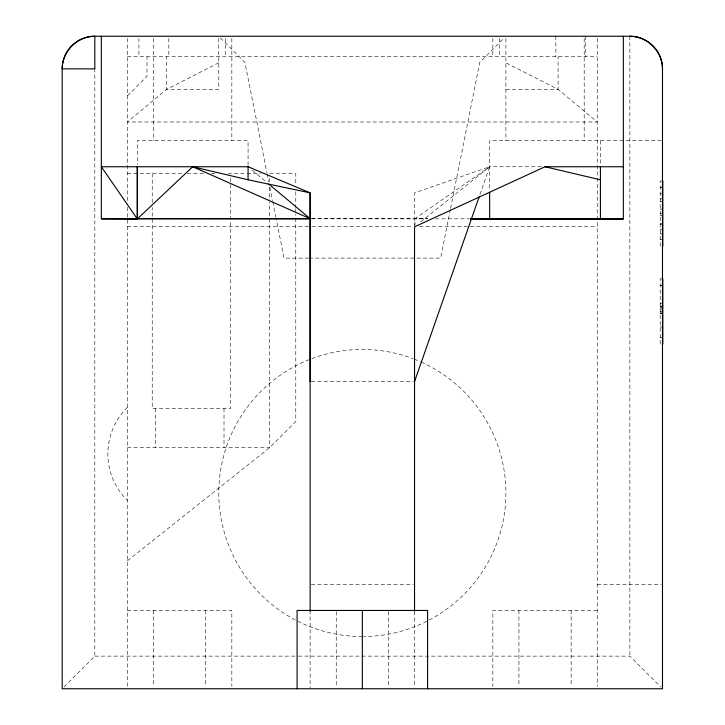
<?xml version="1.0" encoding="UTF-8"?>
<svg xmlns="http://www.w3.org/2000/svg" width="725" height="725" viewBox="0 0 725 725"><rect width="100%" height="100%" fill="white"/><g stroke="black" fill="none" stroke-linecap="round" stroke-linejoin="round"><path stroke-width="0.54" stroke-dasharray="3.62 2.72" d="M414.963 225.457L414.981 218.669L489.656 166.75L543.904 166.75M450.37 209.443L440.637 258.1L309.947 258.1M450.587 208.329L479.787 62.35L504.301 37.836M479.941 194.536L489.656 166.75L414.537 192.85L414.537 225.747M127.437 95.89L147.012 76.315L147.012 56.74M63.954 686.983L94.812 656.125L94.812 70.189M420.727 221.895L489.656 166.75M127.437 560.787L269.682 447.642L295.782 421.542L295.782 214.355M127.437 407.359L126.975 407.713A65.25 65.25 0 0 0 126.975 499.987L127.437 500.341M218.787 62.803L166.587 89.365L127.437 121.99L597.237 121.99L558.087 89.365L505.887 62.803M127.437 56.74L597.237 56.74M505.887 89.365L558.087 89.365L558.087 56.74M661.363 140.65L489.656 140.65L489.656 190.077M127.437 173.592L183.552 173.592M187.267 173.592L204.205 173.592M211.519 173.592L214.872 173.592M227.913 173.592L245.974 173.592M247.107 173.592L260.647 173.592M269.682 173.592L295.782 173.592L295.782 184.911M661.943 180.987L660.203 180.987L660.203 246.237L661.943 246.237M660.203 187.512L661.943 187.512M660.203 187.748L661.943 187.748M660.203 193.874L661.943 193.874M660.203 198.868L661.943 198.868M660.203 201.686L661.943 201.686M660.203 209.099L661.943 209.099M660.203 213.531L661.943 213.531M660.203 215.624L661.943 215.624M311.261 218.678L427.433 218.696L414.981 218.669M311.949 218.805L427.442 218.859M435.372 218.859L469.293 218.787M660.203 223.273L661.943 223.273M660.203 224.324L661.943 224.324M127.437 226.273L310.826 226.273M311.958 226.273L412.715 226.273M419.503 226.273L597.237 226.273M660.203 229.798L661.943 229.798M660.203 233.912L661.943 233.912M660.203 239.712L661.943 239.712M308.823 258.1L284.037 258.1L276.071 218.288M661.943 278.862L660.203 278.862L660.203 344.112L661.943 344.112M660.203 285.387L661.943 285.387M660.203 285.623L661.943 285.623M660.203 303.666L661.943 303.666M660.203 306.086L661.943 306.086M660.203 306.974L661.943 306.974M660.203 307.21L661.943 307.21M660.203 308.986L661.943 308.986M660.203 311.406L661.943 311.406M660.203 313.01L661.943 313.01M660.203 313.499L661.943 313.499M660.203 313.662L661.943 313.662M660.203 326.948L661.943 326.948M660.203 337.587L661.943 337.587M311.261 381.567L413.413 381.567M127.437 447.642L269.682 447.642L269.682 201.903M311.261 584.35L413.413 584.35M597.237 584.35L661.363 584.35M127.437 610.45L231.837 610.45L231.837 686.512M597.237 610.45L492.837 610.45L492.837 686.512M94.812 656.125L297.295 656.125M298.428 656.125L629.862 656.125L660.72 686.983M252.382 170.357L266.175 181.893M220.373 37.836L244.887 62.35L267.008 172.94M267.226 174.045L268.776 181.794M269.881 187.322L272.537 200.589M272.754 201.695L275.853 217.183M629.862 36.25L629.862 656.125M600.418 140.65L600.418 165.255M597.237 38.407L597.237 686.512M585.773 36.25L585.773 56.74M584.187 38.497L584.187 140.65M571.137 610.45L571.137 686.512M555.848 36.25L555.848 56.74M518.937 610.45L518.937 686.512M505.887 38.461L505.887 140.65M499.362 38.407L499.362 56.74M492.837 38.407L492.837 56.74M414.537 611.293L414.537 686.512M388.437 611.565L388.437 686.512M336.237 611.565L336.237 686.512M310.137 610.45L310.137 688.75M295.782 191.708L295.782 207.558M295.782 208.691L295.782 213.222M269.682 178.123L269.682 182.655M269.682 187.186L269.682 200.771M248.068 165.255L248.077 140.65L137.306 140.65L137.315 164.575M231.837 38.407L231.837 140.65M230.532 178.114L230.532 408.492L152.232 408.492L152.232 207.477M225.312 38.407L225.312 56.74M224.007 408.492L224.007 447.642M218.787 38.461L218.787 89.365L166.587 89.365L166.587 56.74M205.737 610.45L205.737 686.512M168.825 38.407L168.825 56.74M155.494 408.492L155.494 447.642M153.537 38.497L153.537 140.65M153.537 610.45L153.537 686.512M152.232 173.592L152.232 202.955M138.901 38.407L138.901 56.74M127.437 38.407L127.437 201.604M127.437 207.205L127.437 686.512M421.352 362.138A143.55 143.55 0 0 1 363.433 636.55M362.337 636.55A143.55 143.55 0 0 1 221.125 467.181A143.55 143.55 0 0 1 413.141 358.739M414.174 359.138A143.55 143.55 0 0 1 420.337 361.684"/><path stroke-width="1.09" d="M310.137 381.567L310.137 192.85L248.068 166.75L101.337 166.75L137.315 218.95L192.696 166.75L248.077 179.8L310.137 192.85L310.137 611.293M414.546 379.302L414.537 381.567L479.198 196.674M623.337 166.75L545.037 166.75L414.537 226.843L414.537 611.293M101.337 36.25L101.337 218.705L310.137 218.678L268.767 184.059M629.862 36.25L94.812 36.25C77.348 36.141 62.078 51.412 62.187 68.875L62.187 688.75L662.487 688.75L662.487 68.875C662.596 51.412 647.325 36.141 629.862 36.25A32.625 32.625 0 0 1 662.487 68.875M310.817 218.805L101.337 218.705L137.315 218.95L137.315 166.75L137.315 218.877M623.337 218.95L470.471 218.877L623.337 218.95L623.337 36.25M470.425 218.787L600.418 218.95L600.418 166.75M545.037 166.75L600.418 179.8M192.696 166.75L310.137 218.678M662.813 180.987L662.813 246.237M662.813 278.862L662.813 344.112M489.656 192.297L489.656 218.95M427.587 688.75L427.587 610.45L297.087 610.45L297.087 688.75M362.337 610.45L362.337 688.75M248.068 166.75L248.068 179.8M94.812 68.875L62.187 68.875A32.625 32.625 0 0 1 94.812 36.25L94.812 68.875"/></g></svg>
